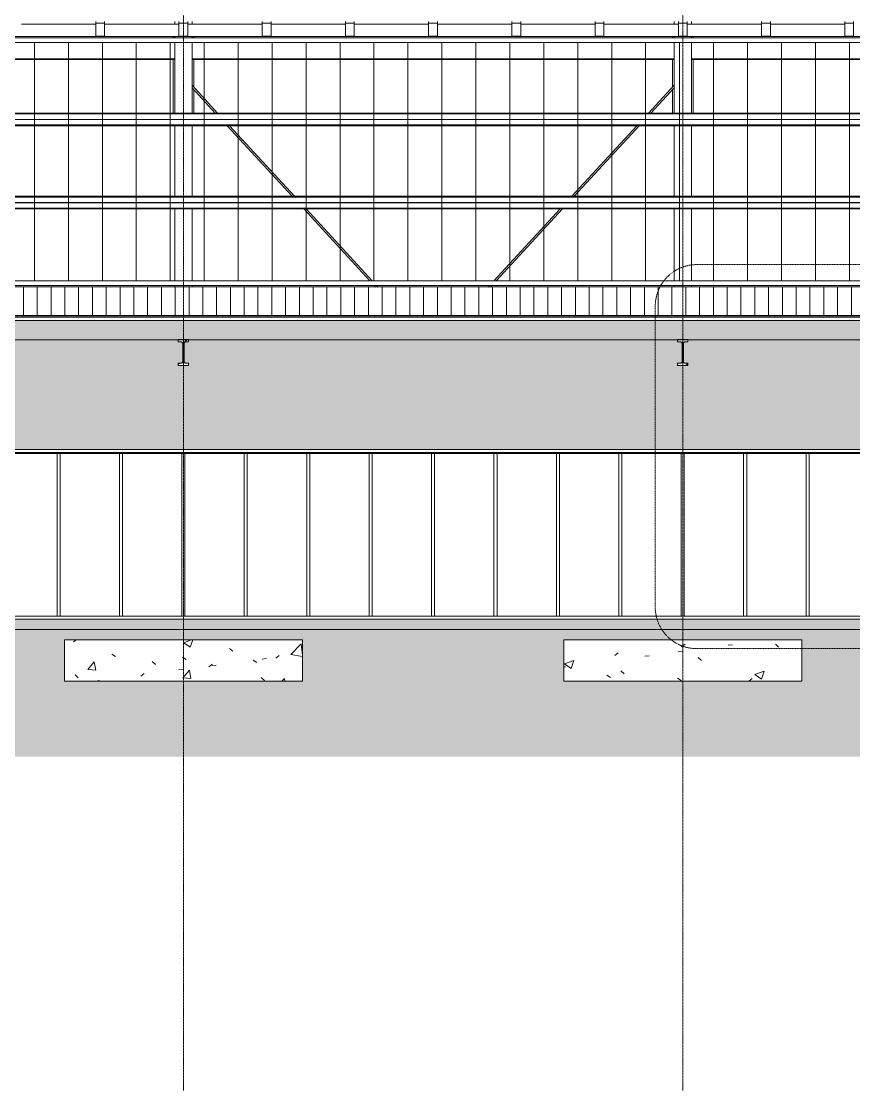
# Model space of a CAD drawing. Header units: inches. Extents: x -23565 to -21, y -324 to 853.
# Drawn here: x -3959 to -3476, y -273 to 346 of the extents above; entities that cross this region are included whole.
import ezdxf

# ---------------------------------------------------------------- set-up
doc = ezdxf.new("R2010")
doc.units = ezdxf.units.IN
doc.header["$MEASUREMENT"] = 0
doc.linetypes.add('Dash Dot 3_16_', pattern=[0.3125, 0.1875, -0.0625, 0, -0.0625])
doc.linetypes.add('Grid Line 1_2_', pattern=[0.875, 0.5, -0.125, 0.125, -0.125])
for name, color, linetype, lineweight in [('A-ANNO-SYMB', 150, 'Continuous', 9), ('A-CLNG', 13, 'Continuous', 13), ('A-CLNG-PATT', 13, 'Continuous', 25), ('A-FLOR', 192, 'Continuous', 13), ('A-FLOR-LEVL', 51, 'Continuous', 9), ('A-FLOR-PATT', 8, 'Continuous', 25), ('A-GLAZ-CURT', 52, 'Continuous', 13), ('A-GLAZ-CWMG', 51, 'Continuous', 13), ('A-ROOF', 132, 'Continuous', 13), ('A-ROOF-PATT', 132, 'Continuous', 13), ('A-WALL', 113, 'Continuous', 13), ('A-WALL-PATT', 111, 'Continuous', 25), ('C-TOPO', 7, 'Continuous', 13), ('I-WALL', 2, 'Continuous', 13), ('S-BEAM', 12, 'Continuous', 13), ('S-FNDN', 32, 'Continuous', 13), ('S-GRID', 1, 'Continuous', 9)]:
    doc.layers.add(name, color=color, linetype=linetype, lineweight=lineweight)
pattern_1 = [(50, (-5021.704, 67.247), (55.0854, -4.81984), [5.76, -63.36]), (355, (-5021.704, 67.247), (-10.65569, 57.76853), [4.608, -50.688]), (100.451, (-5017.113, 66.846), (44.42947, 52.94866), [4.895, -53.848]), (46.184, (-5021.704, 82.61), (81.96444, -12.71212), [8.64, -95.04]), (96.636, (-5014.87, 81.55), (71.7815, 74.81238), [7.343, -80.772]), (351.184, (-5021.7, 82.61), (71.78195, 74.81243), [6.912, -76.032]), (21, (-5014.024, 78.767), (45.84207, -30.92146), [5.76, -63.36]), (326, (-5014.024, 78.767), (18.68706, 55.69148), [4.608, -50.688]), (71.451, (-5010.204, 76.19), (64.52891, 24.77011), [4.895, -53.848]), (37.5, (-5021.704, 67.247), (0.933895, 25.566816), [2.534, -47.539, 2.534, -48.922, -50.88]), (37.5, (-5021.704, 67.247), (0.933895, 25.566816), [-101.53, 2.534, -48.346]), (7.5, (-5021.704, 67.247), (20.20404, 30.291303), [2.534, -26.803, 2.534, -46.387, -19.392]), (7.5, (-5021.704, 67.247), (20.20404, 30.291303), [-78.259, 2.534, -16.858]), (327.5, (-5038.83, 67.247), (40.997785, -1.732403), [2.534, -16.666, 2.534, -57.37, -79.488]), (327.5, (-5038.83, 67.247), (40.997785, -1.732403), [-79.104, 2.534, -76.954]), (317.5, (-5046.51, 67.247), (44.788883, 7.68784), [2.534, -22.426, 2.534, -37.248, -56.448]), (317.5, (-5046.51, 67.247), (44.788883, 7.68784), [-64.742, 2.534, -53.914])]
pattern_2 = [(45, (-5021.704, 67.247), (-19.00703, 19.00703), []), (45, (-5021.704, 96.047), (-19.00703, 19.00703), [])]

# ---------------------------------------------------------------- blocks, each defined once
blk = doc.blocks.new('Struct_Xcel_Sports Complex_rvt-5-Building Section - East_West looking South _ Fieldhouse')
at = {"layer": 'A-FLOR-PATT', "lineweight": 9}
h = blk.add_hatch(dxfattribs=at)
h.set_pattern_fill('FP_76', color=256, style=0, pattern_type=2)
h.set_pattern_definition(pattern_1)
h.paths.add_polyline_path([(22066.14, -6), (26272.89, -6), (26272.89, 0), (22066.14, 0)], flags=0)
at = {"layer": 'S-FNDN', "lineweight": 9}
h = blk.add_hatch(dxfattribs=at)
h.set_pattern_fill('FP_76', color=8, style=0, pattern_type=2)
h.set_pattern_definition(pattern_1)
h.paths.add_polyline_path([(23306.39, -36), (23444.39, -36), (23444.39, -12), (23306.39, -12)], flags=0)
h = blk.add_hatch(dxfattribs=at)
h.set_pattern_fill('FP_76', color=8, style=0, pattern_type=2)
h.set_pattern_definition(pattern_1)
h.paths.add_polyline_path([(23595.89, -36), (23733.89, -36), (23733.89, -12), (23595.89, -12)], flags=0)
at = {"layer": 'A-FLOR', "color": 7}
for p, q in [((26272.89, 0), (22066.14, 0)), ((22066.14, -6), (26272.89, -6))]:
    blk.add_line(p, q, dxfattribs=at)
at = {"layer": 'S-FNDN', "color": 7}
for p, q in [((23444.39, -12), (23306.39, -12)), ((23306.39, -12), (23306.39, -36)), ((23444.39, -36), (23444.39, -12)), ((23733.89, -12), (23595.89, -12)), ((23595.89, -12), (23595.89, -36)), ((23733.89, -36), (23733.89, -12)), ((23306.39, -36), (23444.39, -36)), ((23595.89, -36), (23733.89, -36))]:
    blk.add_line(p, q, dxfattribs=at)
blk = doc.blocks.new('W-Wide Flange - 1_-3_ deep-V129-Building Section - East_West looking South _ Fieldhouse')
at = {"layer": 'S-BEAM', "lineweight": 9}
h = blk.add_hatch(dxfattribs=at)
h.set_pattern_fill('FP_63', color=8, style=0, pattern_type=2)
h.set_pattern_definition(pattern_2)
h.paths.add_polyline_path([(23372.39, 147.02), (23378.39, 147.02), (23378.39, 148.39), (23376.46, 148.41), (23376.1, 148.58), (23375.85, 148.89), (23375.77, 149.28), (23375.79, 159.98), (23375.96, 160.34), (23376.27, 160.59), (23376.66, 160.68), (23378.39, 160.68), (23378.39, 162.04), (23372.39, 162.04), (23372.39, 160.68), (23374.32, 160.65), (23374.68, 160.48), (23374.93, 160.17), (23375.02, 159.79), (23374.99, 149.08), (23374.82, 148.72), (23374.51, 148.47), (23374.13, 148.39), (23372.39, 148.39)], flags=0)
at = {"layer": 'S-BEAM', "color": 7}
for p, q in [((23378.39, 162.04), (23372.39, 162.04)), ((23372.39, 162.04), (23372.39, 160.68)), ((23378.39, 160.68), (23378.39, 162.04)), ((23372.39, 160.68), (23374.13, 160.68)), ((23375.02, 159.79), (23375.02, 149.28)), ((23375.77, 149.28), (23375.77, 159.79)), ((23376.66, 160.68), (23378.39, 160.68)), ((23374.13, 148.39), (23372.39, 148.39)), ((23372.39, 148.39), (23372.39, 147.02)), ((23372.39, 147.02), (23378.39, 147.02)), ((23378.39, 148.39), (23376.66, 148.39)), ((23378.39, 147.02), (23378.39, 148.39))]:
    blk.add_line(p, q, dxfattribs=at)
at = {"layer": 'S-BEAM', "color": 8, "lineweight": 9}
for p, q in [((23372.39, 148.55), (23372.39, 148.39)), ((23378.39, 148.39), (23378.39, 148.55))]:
    blk.add_line(p, q, dxfattribs=at)
at = {"layer": 'S-BEAM', "color": 7, "flags": 128}
for points in [[(23374.13, 160.68), (23374.32, 160.65), (23374.51, 160.59), (23374.68, 160.48), (23374.82, 160.34), (23374.93, 160.17), (23374.99, 159.98), (23375.02, 159.79)], [(23375.77, 159.79), (23375.79, 159.98), (23375.85, 160.17), (23375.96, 160.34), (23376.1, 160.48), (23376.27, 160.59), (23376.46, 160.65), (23376.66, 160.68)], [(23375.02, 149.28), (23374.99, 149.08), (23374.93, 148.89), (23374.82, 148.72), (23374.68, 148.58), (23374.51, 148.47), (23374.32, 148.41), (23374.13, 148.39)], [(23376.66, 148.39), (23376.46, 148.41), (23376.27, 148.47), (23376.1, 148.58), (23375.96, 148.72), (23375.85, 148.89), (23375.79, 149.08), (23375.77, 149.28)]]:
    blk.add_lwpolyline(points, dxfattribs=at)
blk = doc.blocks.new('W-Wide Flange - 1_-3_ deep-V130-Building Section - East_West looking South _ Fieldhouse')
at = {"layer": 'S-BEAM', "lineweight": 9}
h = blk.add_hatch(dxfattribs=at)
h.set_pattern_fill('FP_63', color=8, style=0, pattern_type=2)
h.set_pattern_definition(pattern_2)
h.paths.add_polyline_path([(23667.89, 147.02), (23667.89, 148.39), (23665.96, 148.41), (23665.6, 148.58), (23665.35, 148.89), (23665.27, 149.28), (23665.29, 159.98), (23665.46, 160.34), (23665.77, 160.59), (23666.16, 160.68), (23667.89, 160.68), (23667.89, 162.04), (23661.89, 162.04), (23661.89, 160.68), (23663.82, 160.65), (23664.18, 160.48), (23664.43, 160.17), (23664.52, 159.79), (23664.49, 149.08), (23664.32, 148.72), (23664.01, 148.47), (23663.63, 148.39), (23661.89, 148.39), (23661.89, 147.02)], flags=0)
at = {"layer": 'S-BEAM', "color": 7}
for p, q in [((23667.89, 162.04), (23661.89, 162.04)), ((23661.89, 162.04), (23661.89, 160.68)), ((23667.89, 160.68), (23667.89, 162.04)), ((23661.89, 160.68), (23663.63, 160.68)), ((23664.52, 159.79), (23664.52, 149.28)), ((23665.27, 149.28), (23665.27, 159.79)), ((23666.16, 160.68), (23667.89, 160.68)), ((23663.63, 148.39), (23661.89, 148.39)), ((23661.89, 148.39), (23661.89, 147.02)), ((23661.89, 147.02), (23667.89, 147.02)), ((23667.89, 148.39), (23666.16, 148.39)), ((23667.89, 147.02), (23667.89, 148.39))]:
    blk.add_line(p, q, dxfattribs=at)
at = {"layer": 'S-BEAM', "color": 8, "lineweight": 9}
for p, q in [((23661.89, 148.55), (23661.89, 148.39)), ((23667.89, 148.39), (23667.89, 148.55))]:
    blk.add_line(p, q, dxfattribs=at)
at = {"layer": 'S-BEAM', "color": 7, "flags": 128}
for points in [[(23663.63, 160.68), (23663.82, 160.65), (23664.01, 160.59), (23664.18, 160.48), (23664.32, 160.34), (23664.43, 160.17), (23664.49, 159.98), (23664.52, 159.79)], [(23665.27, 159.79), (23665.29, 159.98), (23665.35, 160.17), (23665.46, 160.34), (23665.6, 160.48), (23665.77, 160.59), (23665.96, 160.65), (23666.16, 160.68)], [(23664.52, 149.28), (23664.49, 149.08), (23664.43, 148.89), (23664.32, 148.72), (23664.18, 148.58), (23664.01, 148.47), (23663.82, 148.41), (23663.63, 148.39)], [(23666.16, 148.39), (23665.96, 148.41), (23665.77, 148.47), (23665.6, 148.58), (23665.46, 148.72), (23665.35, 148.89), (23665.29, 149.08), (23665.27, 149.28)]]:
    blk.add_lwpolyline(points, dxfattribs=at)
blk = doc.blocks.new('Rectangular Mullion - Profile_Polycarbonate_Upper and left-1767982-Building Section - East_West looking South _ Fieldhouse')
at = {"layer": 'A-GLAZ-CWMG', "color": 8, "lineweight": 9}
for p, q in [((26278.39, 336.84), (22784.14, 336.84)), ((26278.39, 334.09), (22784.14, 334.09))]:
    blk.add_line(p, q, dxfattribs=at)
blk = doc.blocks.new('Rectangular Mullion - Profile_Polycarbonate_Lower-1767983-Building Section - East_West looking South _ Fieldhouse')
at = {"layer": 'A-GLAZ-CWMG', "color": 8, "lineweight": 9}
for p, q in [((22784.14, 196.09), (26269.89, 196.09)), ((22784.14, 193.34), (26269.89, 193.34))]:
    blk.add_line(p, q, dxfattribs=at)
blk = doc.blocks.new('Girt_C - 10_D-1260059-Building Section - East_West looking South _ Fieldhouse')
at = {"layer": 'S-BEAM', "color": 8, "lineweight": 9}
for p, q in [((22804.02, 96.68), (24629.89, 96.68)), ((24629.02, 96.2), (22804.02, 96.2))]:
    blk.add_line(p, q, dxfattribs=at)
blk = doc.blocks.new('W-Wide Flange - W12X22-1533120-Building Section - East_West looking South _ Fieldhouse')
at = {"layer": 'S-BEAM', "color": 10, "lineweight": 9}
for p, q in [((23090.89, 324.71), (23370.39, 324.71)), ((23090.89, 324.29), (23370.39, 324.29)), ((23380.39, 324.71), (23659.89, 324.71)), ((23380.39, 324.29), (23659.89, 324.29)), ((23669.89, 324.71), (23949.39, 324.71)), ((23669.89, 324.29), (23949.39, 324.29))]:
    blk.add_line(p, q, dxfattribs=at)
blk = doc.blocks.new('columns and girder2 - one-V148-Building Section - East_West looking South _ Fieldhouse')
at = {"layer": 'S-BEAM', "color": 8, "lineweight": 9}
for p, q in [((23659.89, 344.87), (23659.89, 346.39)), ((23669.89, 346.39), (23669.89, 344.87)), ((23658.89, 336.84), (23658.89, 337.62)), ((23659.89, 336.84), (23659.89, 337.62)), ((23669.89, 337.62), (23669.89, 336.84)), ((23670.89, 337.62), (23670.89, 336.84)), ((23659.89, 192.49), (23659.89, 193.34)), ((23669.89, 192.49), (23669.89, 193.34)), ((23659.89, 96), (23659.89, 96.2)), ((23669.89, 96), (23669.89, 96.2))]:
    blk.add_line(p, q, dxfattribs=at)
at = {"layer": 'S-BEAM', "color": 10, "lineweight": 9}
for p, q in [((23659.89, 293.29), (23659.89, 334.09)), ((23669.89, 293.29), (23669.89, 334.09)), ((23658.89, 308.31), (23658.89, 324.29)), ((23670.89, 324.29), (23670.89, 293.29)), ((23658.89, 293.29), (23658.89, 306.88)), ((23659.89, 245.04), (23659.89, 285.94)), ((23669.89, 245.04), (23669.89, 285.94)), ((23659.89, 196.09), (23659.89, 237.69)), ((23669.89, 196.09), (23669.89, 237.69))]:
    blk.add_line(p, q, dxfattribs=at)
blk = doc.blocks.new('columns and girder2 - one-V146-Building Section - East_West looking South _ Fieldhouse')
at = {"layer": 'S-BEAM', "color": 8, "lineweight": 9}
for p, q in [((24528.39, 344.87), (24528.39, 346.39)), ((24538.39, 346.39), (24538.39, 344.87)), ((24527.39, 336.84), (24527.39, 337.62)), ((24528.39, 336.84), (24528.39, 337.62)), ((24538.39, 337.62), (24538.39, 336.84)), ((24539.39, 337.62), (24539.39, 336.84)), ((24528.39, 192.49), (24528.39, 193.34)), ((24538.39, 192.49), (24538.39, 193.34)), ((24528.39, 96), (24528.39, 96.2)), ((24538.39, 96), (24538.39, 96.2))]:
    blk.add_line(p, q, dxfattribs=at)
at = {"layer": 'S-BEAM', "color": 10, "lineweight": 9}
for p, q in [((24528.39, 293.29), (24528.39, 334.09)), ((24538.39, 293.29), (24538.39, 334.09)), ((24527.39, 293.29), (24527.39, 324.29)), ((24539.39, 324.29), (24539.39, 308.33)), ((24539.39, 306.86), (24539.39, 293.29)), ((24528.39, 245.04), (24528.39, 285.94)), ((24538.39, 245.04), (24538.39, 285.94)), ((24528.39, 196.09), (24528.39, 237.69)), ((24538.39, 196.09), (24538.39, 237.69))]:
    blk.add_line(p, q, dxfattribs=at)
blk = doc.blocks.new('Girt_Z - 10_D-1732176-Building Section - East_West looking South _ Fieldhouse')
at = {"layer": 'S-BEAM', "color": 10, "lineweight": 9}
for p, q in [((26269.89, 245.04), (22791.39, 245.04)), ((26269.89, 244.96), (22791.39, 244.96)), ((26269.89, 244.51), (22791.39, 244.51)), ((26269.89, 241.37), (22791.39, 241.37)), ((26269.89, 241.3), (22791.39, 241.3)), ((22791.39, 238.17), (26269.89, 238.17)), ((26269.89, 237.69), (22791.39, 237.69))]:
    blk.add_line(p, q, dxfattribs=at)
blk = doc.blocks.new('Girt_Z - 10_D-1241717-Building Section - East_West looking South _ Fieldhouse')
at = {"layer": 'S-BEAM', "color": 10, "lineweight": 9}
for p, q in [((26273.39, 293.29), (22791.39, 293.29)), ((26273.39, 293.21), (22791.39, 293.21)), ((26273.39, 292.76), (22791.39, 292.76)), ((26273.39, 289.62), (22791.39, 289.62)), ((26273.39, 289.55), (22791.39, 289.55)), ((22791.39, 286.42), (26273.39, 286.42)), ((26273.39, 285.94), (22791.39, 285.94))]:
    blk.add_line(p, q, dxfattribs=at)
blk = doc.blocks.new('Dimension Lumber - 5_5 x 7_5 Glulam-1730092-Building Section - East_West looking South _ Fieldhouse')
at = {"layer": 'S-BEAM', "color": 8, "lineweight": 9}
for p, q in [((26267.83, 346.4), (26267.83, 345.28)), ((26272.95, 345.28), (26272.95, 346.4))]:
    blk.add_line(p, q, dxfattribs=at)
at = {"layer": 'S-BEAM', "color": 7}
for p, q in [((26272.95, 345.28), (26267.83, 345.28)), ((26267.83, 345.28), (26267.83, 337.78)), ((26272.95, 337.78), (26272.95, 345.28)), ((26267.83, 337.78), (26272.95, 337.78))]:
    blk.add_line(p, q, dxfattribs=at)
blk = doc.blocks.new('System Panel - Interior Glazing-1220293-Building Section - East_West looking South _ Fieldhouse')
at = {"layer": 'A-GLAZ-CURT', "color": 8, "lineweight": 9}
blk.add_line((24604.89, 96), (24570.45, 96), dxfattribs=at)
blk = doc.blocks.new('Rectangular Mullion - Interior 1_75_ x 4_5_-1179494-Building Section - East_West looking South _ Fieldhouse')
at = {"layer": 'A-GLAZ-CWMG', "color": 8, "lineweight": 9}
blk.add_line((24569.58, 1.75), (24605.77, 1.75), dxfattribs=at)
blk = doc.blocks.new('Rectangular Mullion - Interior 1_75_ x 4_5_-1220290-Building Section - East_West looking South _ Fieldhouse')
at = {"layer": 'A-GLAZ-CWMG', "color": 8, "lineweight": 9}
for p, q in [((24604.89, 96), (24606.64, 96)), ((24604.89, 96), (24604.89, 1.75)), ((24606.64, 96), (24606.64, 1.75)), ((24606.64, 1.75), (24604.89, 1.75))]:
    blk.add_line(p, q, dxfattribs=at)
blk = doc.blocks.new('Round Bar - 1_-V150-Building Section - East_West looking South _ Fieldhouse')
at = {"layer": 'S-BEAM', "color": 10, "lineweight": 9}
for p, q in [((23395.25, 293.29), (23380.39, 309.42)), ((23380.39, 307.94), (23393.89, 293.29)), ((23400.67, 285.94), (23438.36, 245.04)), ((23439.72, 245.04), (23402.03, 285.94)), ((23445.14, 237.69), (23483.48, 196.09)), ((23484.84, 196.09), (23446.5, 237.69))]:
    blk.add_line(p, q, dxfattribs=at)
at = {"layer": 'S-BEAM', "color": 8, "lineweight": 9}
for p, q in [((23486.01, 193.34), (23486.8, 192.49)), ((23488.16, 192.49), (23487.37, 193.34)), ((23575.55, 96.2), (23575.68, 96.05)), ((23577.04, 96.05), (23576.91, 96.2))]:
    blk.add_line(p, q, dxfattribs=at)
blk = doc.blocks.new('Round Bar - 1_-1257174-Building Section - East_West looking South _ Fieldhouse')
at = {"layer": 'S-BEAM', "color": 10, "lineweight": 9}
for p, q in [((24817.89, 309.42), (24803.03, 293.29)), ((24804.39, 293.29), (24817.89, 307.94)), ((24796.25, 285.94), (24758.56, 245.04)), ((24759.92, 245.04), (24797.61, 285.94)), ((24751.78, 237.69), (24713.44, 196.09)), ((24714.8, 196.09), (24753.14, 237.69))]:
    blk.add_line(p, q, dxfattribs=at)
at = {"layer": 'S-BEAM', "color": 8, "lineweight": 9}
for p, q in [((24710.91, 193.34), (24710.13, 192.49)), ((24711.49, 192.49), (24712.27, 193.34)), ((24621.37, 96.2), (24621.24, 96.05)), ((24622.6, 96.05), (24622.73, 96.2))]:
    blk.add_line(p, q, dxfattribs=at)

msp = doc.modelspace()

# ---------------------------------------------------------------- hatches: boundary and pattern name
at = {"layer": 'A-CLNG-PATT', "lineweight": 9}
h = msp.add_hatch(dxfattribs=at)
h.set_pattern_fill('FP_71', color=8, style=0, pattern_type=2)
h.set_pattern_definition([(161.57, (-5020.744, 68.207), (-7.6802237, -0.0009796), [0, -54.643, 6.067, 0]), (18.43, (-5022.664, 68.207), (-7.6802237, 0.0009796), [0, -54.643, 6.067, 0]), (108.43, (-5020.744, 68.207), (3.8382953, -19.2013653), [18.211, -42.499]), (71.57, (-5022.664, 68.207), (3.8382953, 19.2013653), [18.211, -42.499])])
h.paths.add_polyline_path([(-979.70847, 161.85007), (-968.1175, 161.85007), (-968.1175, 172.98472), (-4441.1175, 172.98472), (-4441.1175, 161.85007), (-1014.26772, 161.85007)], flags=0)
at = {"layer": 'A-ROOF-PATT', "lineweight": 9}
h = msp.add_hatch(dxfattribs=at)
h.set_pattern_fill('FP_67', color=8, style=0, pattern_type=2)
h.set_pattern_definition([(90, (-27239.709, 1105.644), (-16.082, 1e-15), [])])
h.paths.add_polyline_path([(-979.70847, 175.04895), (-968.1175, 175.04895), (-968.1175, 175.21788), (-4428.8675, 175.21788), (-4428.8675, 175.04895), (-1014.26772, 175.04895)], flags=0)
at = {"layer": 'A-WALL-PATT', "lineweight": 9}
h = msp.add_hatch(dxfattribs=at)
h.set_pattern_fill('FP_72', color=8, style=0, pattern_type=2)
h.set_pattern_definition([(90, (-958.868, 0), (-19.685, 1e-15), [])])
h.paths.add_polyline_path([(-4455.8675, 196.09153), (-970.1175, 196.09153), (-970.1175, 239.59911), (-970.1175, 239.6875), (-970.055, 248.36288), (-961.6175, 248.36288), (-961.6175, 334.09126), (-4455.8675, 334.09126), (-4455.8675, 232.76792)], flags=0)
h = msp.add_hatch(dxfattribs=at)
h.set_pattern_fill('FP_77', color=8, style=0, pattern_type=2)
h.set_pattern_definition([(90, (-965.377, 0), (-8, 5e-16), [])])
h.paths.add_polyline_path([(-2603.99322, 176), (-968.1175, 176), (-968.1175, 192.49369), (-4453.6185, 192.49369), (-4453.6185, 187.70742), (-4429.3675, 188.71788), (-4429.3675, 186.71614), (-4441.1175, 186.21614), (-4429.3675, 186.21614), (-4429.3675, 176), (-2673.11172, 176)], flags=0)
h.paths.add_polyline_path([(-4453.6185, 185.57548), (-4443.3675, 186.03385), (-4443.3675, 186.13281), (-4453.6185, 185.70568)], flags=0)
h = msp.add_hatch(dxfattribs=at)
h.set_pattern_fill('FP_66', color=8, style=0, pattern_type=2)
h.set_pattern_definition([(90, (-1983.12, 1159.75), (-193, -193), [48, -145]), (180, (-1983.12, 1159.75), (-2e-14, -193), [96, -97]), (270, (-2079.12, 1207.75), (-193, -193), [48, -145]), (180, (-1983.12, 1207.75), (-2e-14, -193), [96, -97]), (270, (-2079.62, 1207.75), (-193, -193), [48, -145]), (180, (-2079.62, 1207.75), (-2e-14, -193), [96, -97]), (90, (-2175.62, 1159.75), (-193, -193), [48, -145]), (180, (-2079.62, 1159.75), (-2e-14, -193), [96, -97]), (90, (-2030.87, 1208), (-193, -193), [48, -145]), (180, (-1982.74, 1208), (-2e-14, -193), [48.125, -144.875]), (180, (-1982.74, 1256), (-2e-14, -193), [48.125, -144.875]), (90, (-2127.37, 1208), (-193, -193), [48, -145]), (180, (-2031.37, 1208), (-2e-14, -193), [96, -97]), (270, (-2031.37, 1256), (-193, -193), [48, -145]), (180, (-2031.37, 1256), (-2e-14, -193), [96, -97]), (180, (-2127.87, 1208), (-2e-14, -193), [48, -145]), (270, (-2127.87, 1256), (-193, -193), [48, -145]), (180, (-2127.87, 1256), (-2e-14, -193), [48, -145]), (90, (-1983.12, 1256.25), (-193, -193), [48, -145]), (180, (-1983.12, 1256.25), (-2e-14, -193), [96, -97]), (270, (-2079.12, 1304.25), (-193, -193), [48, -145]), (180, (-1983.12, 1304.25), (-2e-14, -193), [96, -97]), (270, (-2079.62, 1304.25), (-193, -193), [48, -145]), (180, (-2079.62, 1304.25), (-2e-14, -193), [96, -97]), (90, (-2175.62, 1256.25), (-193, -193), [48, -145]), (180, (-2079.62, 1256.25), (-2e-14, -193), [96, -97]), (90, (-2030.87, 1304.5), (-193, -193), [48, -145]), (180, (-1982.74, 1304.5), (-2e-14, -193), [48.125, -144.875]), (180, (-1982.74, 1352.5), (-2e-14, -193), [48.125, -144.875]), (90, (-2127.37, 1304.5), (-193, -193), [48, -145]), (180, (-2031.37, 1304.5), (-2e-14, -193), [96, -97]), (270, (-2031.37, 1352.5), (-193, -193), [48, -145]), (180, (-2031.37, 1352.5), (-2e-14, -193), [96, -97]), (180, (-2127.87, 1304.5), (-2e-14, -193), [48, -145]), (270, (-2127.87, 1352.5), (-193, -193), [48, -145]), (180, (-2127.87, 1352.5), (-2e-14, -193), [48, -145])])
h.paths.add_polyline_path([(-4458.6185, 0), (-4440.6175, 0), (-4440.6175, 98.25), (-4438.8675, 98.25), (-4438.8675, 150.19619), (-4438.6125, 150.19619), (-4438.6125, 150.46142), (-4437.02755, 150.52092), (-4436.78172, 150.77437), (-4436.7275, 150.71301), (-4436.45431, 150.62326), (-4436.37686, 150.65519), (-4436.08727, 150.4765), (-4435.63347, 150.46142), (-4434.6225, 150.46142), (-4434.6175, 150.19619), (-4433.9925, 150.19619), (-4433.9925, 98.25), (-2610.1175, 98.25527), (-2610.1175, 161.85007), (-2703.6175, 161.85007), (-2703.6175, 160.67649), (-2705.55055, 160.65416), (-2705.90741, 160.48216), (-2706.15437, 160.17221), (-2706.2425, 159.78572), (-2706.16054, 149.0784), (-2706.03022, 148.86986), (-2705.69626, 148.62723), (-2705.3525, 148.55476), (-2703.6175, 148.55476), (-2703.6175, 147.02466), (-2709.6175, 147.02466), (-2709.6175, 148.55476), (-2707.53875, 148.62723), (-2707.30733, 148.76723), (-2707.06488, 149.10156), (-2706.9925, 149.30858), (-2707.02051, 160.00023), (-2707.18667, 160.34111), (-2707.49635, 160.58828), (-2707.8825, 160.67649), (-2709.6175, 160.67649), (-2709.6175, 161.85007), (-2993.1175, 161.85007), (-2993.1175, 160.67649), (-2995.05055, 160.65416), (-2995.40741, 160.48216), (-2995.65437, 160.17221), (-2995.7425, 159.78572), (-2995.66054, 149.0784), (-2995.53022, 148.86986), (-2995.19626, 148.62723), (-2994.8525, 148.55476), (-2993.1175, 148.55476), (-2993.1175, 147.02466), (-2999.1175, 147.02466), (-2999.1175, 148.55476), (-2997.03875, 148.62723), (-2996.80733, 148.76723), (-2996.56488, 149.10156), (-2996.4925, 149.30858), (-2996.52051, 160.00023), (-2996.68667, 160.34111), (-2996.99635, 160.58828), (-2997.3825, 160.67649), (-2999.1175, 160.67649), (-2999.1175, 161.85007), (-3282.6175, 161.85007), (-3282.6175, 160.67649), (-3284.55055, 160.65416), (-3284.90741, 160.48216), (-3285.15437, 160.17221), (-3285.2425, 159.78572), (-3285.16054, 149.0784), (-3285.03022, 148.86986), (-3284.69626, 148.62723), (-3284.3525, 148.55476), (-3282.6175, 148.55476), (-3282.6175, 147.02466), (-3288.6175, 147.02466), (-3288.6175, 148.55476), (-3286.53841, 148.62737), (-3286.30733, 148.76723), (-3286.06488, 149.10156), (-3285.9925, 149.30858), (-3286.02051, 160.00023), (-3286.18667, 160.34111), (-3286.49635, 160.58828), (-3286.8825, 160.67649), (-3288.6175, 160.67649), (-3288.6175, 161.85007), (-3572.1175, 161.85007), (-3572.1175, 160.67649), (-3574.05055, 160.65416), (-3574.40741, 160.48216), (-3574.65437, 160.17221), (-3574.7425, 159.78572), (-3574.66054, 149.0784), (-3574.53022, 148.86986), (-3574.19626, 148.62723), (-3573.8525, 148.55476), (-3572.1175, 148.55476), (-3572.1175, 147.02466), (-3578.1175, 147.02466), (-3578.1175, 148.55476), (-3576.03875, 148.62723), (-3575.80733, 148.76723), (-3575.56488, 149.10156), (-3575.4925, 149.30858), (-3575.52051, 160.00023), (-3575.68667, 160.34111), (-3575.99635, 160.58828), (-3576.3825, 160.67649), (-3578.1175, 160.67649), (-3578.1175, 161.85007), (-3861.6175, 161.85007), (-3861.6175, 160.67649), (-3863.55055, 160.65416), (-3863.90741, 160.48216), (-3864.15437, 160.17221), (-3864.2425, 159.78572), (-3864.16054, 149.0784), (-3864.03022, 148.86986), (-3863.69626, 148.62723), (-3863.3525, 148.55476), (-3861.6175, 148.55476), (-3861.6175, 147.02466), (-3867.6175, 147.02466), (-3867.6175, 148.55476), (-3865.53875, 148.62723), (-3865.30733, 148.76723), (-3865.06488, 149.10156), (-3864.9925, 149.30858), (-3865.02051, 160.00023), (-3865.18667, 160.34111), (-3865.49635, 160.58828), (-3865.8825, 160.67649), (-3867.6175, 160.67649), (-3867.6175, 161.85007), (-4151.1175, 161.85007), (-4151.1175, 160.67649), (-4153.05055, 160.65416), (-4153.40741, 160.48216), (-4153.65437, 160.17221), (-4153.7425, 159.78572), (-4153.66054, 149.0784), (-4153.53022, 148.86986), (-4153.19626, 148.62723), (-4152.8525, 148.55476), (-4151.1175, 148.55476), (-4151.1175, 147.02466), (-4157.1175, 147.02466), (-4157.1175, 148.55476), (-4155.03875, 148.62723), (-4154.80733, 148.76723), (-4154.56488, 149.10156), (-4154.4925, 149.30858), (-4154.52051, 160.00023), (-4154.68667, 160.34111), (-4154.99635, 160.58828), (-4155.3825, 160.67649), (-4157.1175, 160.67649), (-4157.1175, 161.85007), (-4441.1175, 161.85007), (-4441.1175, 171.97864), (-4443.3675, 171.98258), (-4443.3675, 174.86795), (-4458.6185, 174.17642), (-4458.6185, 76.52392)], flags=0)
h.paths.add_polyline_path([(-2269.68, 0), (-2129.9925, 0), (-2129.9925, 147.02466), (-2130.6175, 147.02466), (-2130.6175, 148.55476), (-2129.9925, 148.55476), (-2129.9925, 160.67649), (-2130.6175, 160.67649), (-2130.6175, 161.85007), (-2269.68, 161.85007), (-2269.68, 25.0556)], flags=0)
h.paths.add_polyline_path([(-2274.555, 0), (-2274.555, 104), (-2604.1175, 104), (-2604.1175, 0), (-2397.1175, 0), (-2397.1175, 98.25), (-2320.4925, 98.25), (-2320.4925, 0)], flags=0)
h.paths.add_polyline_path([(-2125.1175, 0), (-2121.2425, 0), (-2121.2425, 98.25), (-2079.2425, 98.25), (-2079.2425, 0), (-2071.055, 0), (-2071.055, 86), (-2070.055, 86), (-2070.055, 161.85007), (-2124.6175, 161.85007), (-2124.6175, 160.67649), (-2125.1175, 160.65416), (-2125.1175, 148.55476), (-2124.6175, 148.55476), (-2124.6175, 147.02466), (-2125.1175, 147.02466), (-2125.1175, 76.52392)], flags=0)
h.paths.add_polyline_path([(-1932.18, 0), (-1855.8675, 0), (-1855.8675, 96), (-1851.7425, 96), (-1851.7425, 0), (-1757.7425, 0), (-1757.7425, 98.25), (-1677.2425, 98.25), (-1677.2425, 0), (-1584.4925, 0), (-1584.4925, 96), (-1579.7425, 96), (-1579.7425, 16), (-1566.3675, 16), (-1566.3675, 15), (-1579.7425, 15), (-1579.7425, 0), (-1502.9925, 0), (-1502.9925, 6), (-1502.7425, 6), (-1502.7425, 161.85007), (-1545.6175, 161.85007), (-1545.6175, 160.67649), (-1547.55055, 160.65416), (-1547.90741, 160.48216), (-1548.15437, 160.17221), (-1548.2425, 159.78572), (-1548.16054, 149.0784), (-1548.03022, 148.86986), (-1547.69626, 148.62723), (-1547.3525, 148.55476), (-1545.6175, 148.55476), (-1545.6175, 147.02466), (-1551.6175, 147.02466), (-1551.6175, 148.55476), (-1549.53875, 148.62723), (-1549.30733, 148.76723), (-1549.06488, 149.10156), (-1548.9925, 149.30858), (-1549.02051, 160.00023), (-1549.18667, 160.34111), (-1549.49635, 160.58828), (-1549.9361, 160.67649), (-1551.6175, 160.67649), (-1551.6175, 161.85007), (-1835.1175, 161.85007), (-1835.1175, 160.67649), (-1837.05055, 160.65416), (-1837.40741, 160.48216), (-1837.65437, 160.17221), (-1837.7425, 159.78572), (-1837.66054, 149.0784), (-1837.53022, 148.86986), (-1837.19626, 148.62723), (-1836.8525, 148.55476), (-1835.1175, 148.55476), (-1835.1175, 147.02466), (-1841.1175, 147.02466), (-1841.1175, 148.55476), (-1839.03875, 148.62723), (-1838.80733, 148.76723), (-1838.56488, 149.10156), (-1838.4925, 149.30858), (-1838.52051, 160.00023), (-1838.68667, 160.34111), (-1838.99635, 160.58828), (-1839.3825, 160.67649), (-1841.1175, 160.67649), (-1841.1175, 161.85007), (-1932.18, 161.85007), (-1932.18, 1)], flags=0)
h.paths.add_polyline_path([(-1517.305, 0.25), (-1564.555, 0.25), (-1564.555, 72.25), (-1516.555, 72.25), (-1516.555, 0.25)], flags=0)
h.paths.add_polyline_path([(-1871.3675, 0.25), (-1919.3675, 0.25), (-1919.3675, 72.25), (-1871.3675, 72.25), (-1871.3675, 1)], flags=0)
h.paths.add_polyline_path([(-1937.055, 6), (-1937.055, 161.85007), (-2065.18, 161.85007), (-2065.18, 86), (-2064.18, 86), (-2064.18, 6), (-1937.2425, 6)], flags=0)
h.paths.add_polyline_path([(-1856.4925, 15), (-1870.4925, 15), (-1870.4925, 16), (-1856.4925, 16)], flags=0)
h.paths.add_polyline_path([(-2465.75622, 106.25), (-2274.555, 106.25), (-2274.555, 161.85007), (-2414.1175, 161.85007), (-2414.1175, 160.67649), (-2416.07996, 160.64386), (-2416.40741, 160.48216), (-2416.65437, 160.17221), (-2416.7425, 159.78572), (-2416.66054, 149.0784), (-2416.53022, 148.86986), (-2416.19626, 148.62723), (-2415.8525, 148.55476), (-2414.1175, 148.55476), (-2414.1175, 147.02466), (-2420.1175, 147.02466), (-2420.1175, 148.55476), (-2418.03875, 148.62723), (-2417.80733, 148.76723), (-2417.56488, 149.10156), (-2417.4925, 149.30858), (-2417.51482, 159.98394), (-2417.68667, 160.34111), (-2417.99635, 160.58828), (-2418.3825, 160.67649), (-2420.1175, 160.67649), (-2420.1175, 161.85007), (-2604.1175, 161.85007), (-2604.1175, 106.25), (-2500.31547, 106.25)], flags=0)
h.paths.add_polyline_path([(-971.5025, 146.5), (-967.3675, 146.5), (-967.3675, 173.04722), (-968.1175, 172.98472), (-968.1175, 161.85007), (-969.1175, 161.85007), (-969.1175, 161.70238), (-974.1175, 161.70238), (-974.1175, 161.85007), (-1256.1175, 161.85007), (-1256.18247, 160.67649), (-1258.05055, 160.65416), (-1258.40741, 160.48216), (-1258.65437, 160.17221), (-1258.7425, 159.78572), (-1258.66054, 149.0784), (-1258.53022, 148.86986), (-1258.19626, 148.62723), (-1257.8525, 148.55476), (-1256.1175, 148.55476), (-1256.18247, 147.02466), (-1262.1175, 147.02466), (-1262.1175, 148.55476), (-1260.03875, 148.62723), (-1259.80733, 148.76723), (-1259.56488, 149.10156), (-1259.4925, 149.30858), (-1259.52051, 160.00023), (-1259.68667, 160.34111), (-1259.99635, 160.58828), (-1260.3825, 160.67649), (-1262.1175, 160.67649), (-1262.1175, 161.85007), (-1497.8675, 161.85007), (-1497.8675, 146.5), (-971.7325, 146.5)], flags=0)
h.paths.add_polyline_path([(-974.1175, 148.32579), (-974.1175, 148.83), (-972.1307, 148.90933), (-971.87383, 149.12969), (-971.7325, 149.44609), (-971.80455, 161.29018), (-972.00641, 161.54353), (-972.14435, 161.68413), (-971.09065, 161.63028), (-971.34379, 161.42824), (-971.48426, 161.13628), (-971.5025, 160.97425), (-971.42239, 149.22718), (-971.14548, 148.93523), (-970.89096, 148.84308), (-970.775, 148.83), (-969.1175, 148.83), (-969.1175, 148.32579), (-972.46, 148.32579)], flags=0)
h.paths.add_polyline_path([(-4436.7275, 150.84047), (-4436.7275, 161.22447), (-4436.5075, 161.22447), (-4436.5075, 150.84047), (-4436.60255, 150.84047)], flags=0)
h.paths.add_polyline_path([(-4436.74123, 161.34641), (-4436.93364, 161.65289), (-4437.03745, 161.75871), (-4436.19755, 161.71818), (-4436.7275, 161.35193)], flags=0)
h.paths.add_polyline_path([(-4429.18924, 173.15364), (-4428.8675, 173.15364), (-4428.8675, 175.21788), (-968.1175, 175.21788), (-968.1175, 176), (-4429.3675, 176), (-4429.3675, 173.15364)], flags=0)
at = {"layer": 'C-TOPO', "lineweight": 9}
h = msp.add_hatch(dxfattribs=at)
h.set_pattern_fill('FP_65', color=8, style=0, pattern_type=2)
h.set_pattern_definition([(0, (-5021.704, 67.247), (48, 48), [48, -48]), (0, (-5021.704, 85.247), (48, 48), [48, -48]), (0, (-5021.704, 103.247), (48, 48), [48, -48]), (90, (-5015.704, 109.247), (-48, 48), [48, -48]), (90, (-4997.704, 109.247), (-48, 48), [48, -48]), (90, (-4979.704, 109.247), (-48, 48), [48, -48])])
h.paths.add_polyline_path([(-4470.19272, -79.72008), (-876.03072, -79.72008), (-876.03072, 0), (-953.1175, 0), (-953.1175, -36), (-931.6175, -36), (-931.6175, -60), (-1015.6175, -60), (-1015.6175, -36), (-967.1175, -36), (-967.1175, -6), (-1502.7425, -6), (-1502.7425, -12), (-1479.6175, -12), (-1479.6175, -36), (-1617.6175, -36), (-1617.6175, -12), (-1584.4925, -12), (-1584.4925, -6), (-1851.7425, -6), (-1851.7425, -12), (-1769.1175, -12), (-1769.1175, -36), (-1907.1175, -36), (-1907.1175, -12), (-1932.8675, -12), (-1932.8675, -6), (-5173.8675, -6), (-5173.8675, -36), (-5104.8675, -36), (-5104.8675, -60), (-5224.8675, -60), (-5224.8675, -36), (-5183.8675, -36), (-5183.8675, 0), (-5256.7725, 0), (-5256.7725, -79.72008), (-4504.6175, -79.72008)], flags=0)
h.paths.add_polyline_path([(-4384.6175, -36), (-4504.6175, -36), (-4504.6175, -12), (-4384.6175, -12)], flags=0)
h.paths.add_polyline_path([(-3644.1175, -36), (-3644.1175, -12), (-3506.1175, -12), (-3506.1175, -36), (-3640.77072, -36)], flags=0)
h.paths.add_polyline_path([(-4223.1175, -36), (-4223.1175, -12), (-4085.1175, -12), (-4085.1175, -36), (-4193.71872, -36)], flags=0)
h.paths.add_polyline_path([(-2058.6175, -36), (-2196.6175, -36), (-2196.6175, -12), (-2058.6175, -12)], flags=0)
h.paths.add_polyline_path([(-2396.63772, -36), (-2486.1175, -36), (-2486.1175, -12), (-2348.1175, -12), (-2348.1175, -36)], flags=0)
h.paths.add_polyline_path([(-3917.24472, -36), (-3933.6175, -36), (-3933.6175, -12), (-3795.6175, -12), (-3795.6175, -36)], flags=0)
h.paths.add_polyline_path([(-3065.1175, -36), (-3065.1175, -12), (-2927.1175, -12), (-2927.1175, -36)], flags=0)
h.paths.add_polyline_path([(-3216.6175, -36), (-3354.6175, -36), (-3354.6175, -12), (-3216.6175, -12)], flags=0)
h.paths.add_polyline_path([(-2637.6175, -36), (-2775.6175, -36), (-2775.6175, -12), (-2637.6175, -12)], flags=0)
h.paths.add_polyline_path([(-1190.1175, -36), (-1328.1175, -36), (-1328.1175, -12), (-1190.1175, -12)], flags=0)

# ---------------------------------------------------------------- linework, layer by layer
at = {"layer": 'A-ANNO-SYMB', "linetype": 'Dash Dot 3_16_'}
for p, q in [((-3290.90575, 205.46127), (-3567.0464, 205.46127)), ((-3591.0464, 181.46127), (-3591.0464, 6.94999)), ((-3567.0464, -17.05001), (-3290.90575, -17.05001))]:
    msp.add_line(p, q, dxfattribs=at)
for centre, start, end in [((-3567.0464, 181.46127), 90, 180), ((-3567.0464, 6.94999), 180, 270)]:
    msp.add_arc(centre, 24, start, end, dxfattribs=at)
at = {"layer": 'A-CLNG', "color": 7}
for p, q in [((-968.1175, 172.98472), (-4429.3675, 172.98472)), ((-4441.1175, 161.85007), (-2610.1175, 161.85007))]:
    msp.add_line(p, q, dxfattribs=at)
at = {"layer": 'A-FLOR-LEVL', "linetype": 'Grid Line 1_2_'}
msp.add_line((-5493.0487, 0), (-68.59841, 0), dxfattribs=at)
at = {"layer": 'A-ROOF', "color": 8, "lineweight": 9}
msp.add_line((-4428.8675, 175.21788), (-968.1175, 175.21788), dxfattribs=at)
at = {"layer": 'A-ROOF', "color": 7}
for p, q in [((-967.3675, 175.04895), (-4428.8675, 175.04895)), ((-4428.8675, 173.04722), (-968.1175, 173.04722))]:
    msp.add_line(p, q, dxfattribs=at)
at = {"layer": 'A-WALL', "color": 8, "lineweight": 9}
for p, q in [((-968.1175, 192.49369), (-4453.6185, 192.49369)), ((-4429.3675, 176), (-968.1175, 176))]:
    msp.add_line(p, q, dxfattribs=at)
at = {"layer": 'I-WALL', "color": 8, "lineweight": 9}
for p, q in [((-3915.43, 344.875), (-3958.555, 344.875)), ((-3867.18, 344.875), (-3910.305, 344.875)), ((-3818.93, 344.875), (-3862.055, 344.875)), ((-3770.68, 344.875), (-3813.805, 344.875)), ((-3722.43, 344.875), (-3765.555, 344.875)), ((-3674.18, 344.875), (-3717.305, 344.875)), ((-3625.93, 344.875), (-3669.055, 344.875)), ((-3577.68, 344.875), (-3620.805, 344.875)), ((-3529.43, 344.875), (-3572.555, 344.875)), ((-3481.18, 344.875), (-3524.305, 344.875)), ((-4461.1185, 337.625), (-956.9049, 337.625)), ((-4433.9925, 98.25), (-2610.1175, 98.25))]:
    msp.add_line(p, q, dxfattribs=at)
at = {"layer": 'S-GRID', "linetype": 'Grid Line 1_2_'}
for p, q in [((-3864.6175, -273.16081), (-3864.6175, 671.89181)), ((-3864.6175, -273.16081), (-3864.6175, 671.89181)), ((-3575.1175, -273.16081), (-3575.1175, 671.89181)), ((-3575.1175, -273.16081), (-3575.1175, 671.89181))]:
    msp.add_line(p, q, dxfattribs=at)

# ---------------------------------------------------------------- block references
at = {"color": 250, "lineweight": 5}
msp.add_blockref('Struct_Xcel_Sports Complex_rvt-5-Building Section - East_West looking South _ Fieldhouse', (-27240.00773, 0), dxfattribs=at)
at = {"layer": 'A-GLAZ-CURT', "color": 8, "lineweight": 9}
for p in [(-28542.75773, 0), (-28506.57023, 0), (-28470.38273, 0), (-28434.19523, 0), (-28398.00773, 0), (-28361.82023, 0), (-28325.63273, 0), (-28289.44523, 0), (-28253.25773, 0), (-28217.07023, 0), (-28180.88273, 0), (-28144.69523, 0), (-28108.50773, 0), (-28072.32023, 0)]:
    msp.add_blockref('System Panel - Interior Glazing-1220293-Building Section - East_West looking South _ Fieldhouse', p, dxfattribs=at)
at = {"layer": 'A-GLAZ-CWMG', "color": 8, "lineweight": 9}
for name, p in [('Rectangular Mullion - Profile_Polycarbonate_Upper and left-1767982-Building Section - East_West looking South _ Fieldhouse', (-27240.00773, 0)), ('Rectangular Mullion - Profile_Polycarbonate_Lower-1767983-Building Section - East_West looking South _ Fieldhouse', (-27240.00773, 0)), ('Rectangular Mullion - Interior 1_75_ x 4_5_-1220290-Building Section - East_West looking South _ Fieldhouse', (-28542.75773, 0)), ('Rectangular Mullion - Interior 1_75_ x 4_5_-1220290-Building Section - East_West looking South _ Fieldhouse', (-28506.57023, 0)), ('Rectangular Mullion - Interior 1_75_ x 4_5_-1220290-Building Section - East_West looking South _ Fieldhouse', (-28470.38273, 0)), ('Rectangular Mullion - Interior 1_75_ x 4_5_-1220290-Building Section - East_West looking South _ Fieldhouse', (-28434.19523, 0)), ('Rectangular Mullion - Interior 1_75_ x 4_5_-1220290-Building Section - East_West looking South _ Fieldhouse', (-28398.00773, 0)), ('Rectangular Mullion - Interior 1_75_ x 4_5_-1220290-Building Section - East_West looking South _ Fieldhouse', (-28361.82023, 0)), ('Rectangular Mullion - Interior 1_75_ x 4_5_-1220290-Building Section - East_West looking South _ Fieldhouse', (-28325.63273, 0)), ('Rectangular Mullion - Interior 1_75_ x 4_5_-1220290-Building Section - East_West looking South _ Fieldhouse', (-28289.44523, 0)), ('Rectangular Mullion - Interior 1_75_ x 4_5_-1220290-Building Section - East_West looking South _ Fieldhouse', (-28253.25773, 0)), ('Rectangular Mullion - Interior 1_75_ x 4_5_-1220290-Building Section - East_West looking South _ Fieldhouse', (-28217.07023, 0)), ('Rectangular Mullion - Interior 1_75_ x 4_5_-1220290-Building Section - East_West looking South _ Fieldhouse', (-28180.88273, 0)), ('Rectangular Mullion - Interior 1_75_ x 4_5_-1220290-Building Section - East_West looking South _ Fieldhouse', (-28144.69523, 0)), ('Rectangular Mullion - Interior 1_75_ x 4_5_-1220290-Building Section - East_West looking South _ Fieldhouse', (-28108.50773, 0)), ('Rectangular Mullion - Interior 1_75_ x 4_5_-1179494-Building Section - East_West looking South _ Fieldhouse', (-28542.75773, 0)), ('Rectangular Mullion - Interior 1_75_ x 4_5_-1179494-Building Section - East_West looking South _ Fieldhouse', (-28506.57023, 0)), ('Rectangular Mullion - Interior 1_75_ x 4_5_-1179494-Building Section - East_West looking South _ Fieldhouse', (-28470.38273, 0)), ('Rectangular Mullion - Interior 1_75_ x 4_5_-1179494-Building Section - East_West looking South _ Fieldhouse', (-28434.19523, 0)), ('Rectangular Mullion - Interior 1_75_ x 4_5_-1179494-Building Section - East_West looking South _ Fieldhouse', (-28398.00773, 0)), ('Rectangular Mullion - Interior 1_75_ x 4_5_-1179494-Building Section - East_West looking South _ Fieldhouse', (-28361.82023, 0)), ('Rectangular Mullion - Interior 1_75_ x 4_5_-1179494-Building Section - East_West looking South _ Fieldhouse', (-28325.63273, 0)), ('Rectangular Mullion - Interior 1_75_ x 4_5_-1179494-Building Section - East_West looking South _ Fieldhouse', (-28289.44523, 0)), ('Rectangular Mullion - Interior 1_75_ x 4_5_-1179494-Building Section - East_West looking South _ Fieldhouse', (-28253.25773, 0)), ('Rectangular Mullion - Interior 1_75_ x 4_5_-1179494-Building Section - East_West looking South _ Fieldhouse', (-28217.07023, 0)), ('Rectangular Mullion - Interior 1_75_ x 4_5_-1179494-Building Section - East_West looking South _ Fieldhouse', (-28180.88273, 0)), ('Rectangular Mullion - Interior 1_75_ x 4_5_-1179494-Building Section - East_West looking South _ Fieldhouse', (-28144.69523, 0)), ('Rectangular Mullion - Interior 1_75_ x 4_5_-1179494-Building Section - East_West looking South _ Fieldhouse', (-28108.50773, 0)), ('Rectangular Mullion - Interior 1_75_ x 4_5_-1179494-Building Section - East_West looking South _ Fieldhouse', (-28072.32023, 0))]:
    msp.add_blockref(name, p, dxfattribs=at)
at = {"layer": 'S-BEAM', "color": 8, "lineweight": 9}
for name, p in [('Dimension Lumber - 5_5 x 7_5 Glulam-1730092-Building Section - East_West looking South _ Fieldhouse', (-30183.25773, 0)), ('columns and girder2 - one-V146-Building Section - East_West looking South _ Fieldhouse', (-28398.00773, 0)), ('Dimension Lumber - 5_5 x 7_5 Glulam-1730092-Building Section - East_West looking South _ Fieldhouse', (-30135.00773, 0)), ('Dimension Lumber - 5_5 x 7_5 Glulam-1730092-Building Section - East_West looking South _ Fieldhouse', (-30086.75773, 0)), ('Dimension Lumber - 5_5 x 7_5 Glulam-1730092-Building Section - East_West looking South _ Fieldhouse', (-30038.50773, 0)), ('Dimension Lumber - 5_5 x 7_5 Glulam-1730092-Building Section - East_West looking South _ Fieldhouse', (-29990.25773, 0)), ('Dimension Lumber - 5_5 x 7_5 Glulam-1730092-Building Section - East_West looking South _ Fieldhouse', (-29942.00773, 0)), ('Dimension Lumber - 5_5 x 7_5 Glulam-1730092-Building Section - East_West looking South _ Fieldhouse', (-29893.75773, 0)), ('columns and girder2 - one-V148-Building Section - East_West looking South _ Fieldhouse', (-27240.00773, 0)), ('Dimension Lumber - 5_5 x 7_5 Glulam-1730092-Building Section - East_West looking South _ Fieldhouse', (-29845.50773, 0)), ('Dimension Lumber - 5_5 x 7_5 Glulam-1730092-Building Section - East_West looking South _ Fieldhouse', (-29797.25773, 0)), ('Dimension Lumber - 5_5 x 7_5 Glulam-1730092-Building Section - East_West looking South _ Fieldhouse', (-29749.00773, 0)), ('Round Bar - 1_-V150-Building Section - East_West looking South _ Fieldhouse', (-27240.00773, 0)), ('Round Bar - 1_-1257174-Building Section - East_West looking South _ Fieldhouse', (-28398.00773, 0)), ('W-Wide Flange - 1_-3_ deep-V129-Building Section - East_West looking South _ Fieldhouse', (-27240.00773, 0)), ('W-Wide Flange - 1_-3_ deep-V130-Building Section - East_West looking South _ Fieldhouse', (-27240.00773, 0)), ('Girt_C - 10_D-1260059-Building Section - East_West looking South _ Fieldhouse', (-27240.00773, 0))]:
    msp.add_blockref(name, p, dxfattribs=at)
at = {"layer": 'S-BEAM', "color": 10, "lineweight": 9}
for name in ['W-Wide Flange - W12X22-1533120-Building Section - East_West looking South _ Fieldhouse', 'Girt_Z - 10_D-1241717-Building Section - East_West looking South _ Fieldhouse', 'Girt_Z - 10_D-1732176-Building Section - East_West looking South _ Fieldhouse']:
    msp.add_blockref(name, (-27240.00773, 0), dxfattribs=at)

doc.saveas('drawing.dxf')
